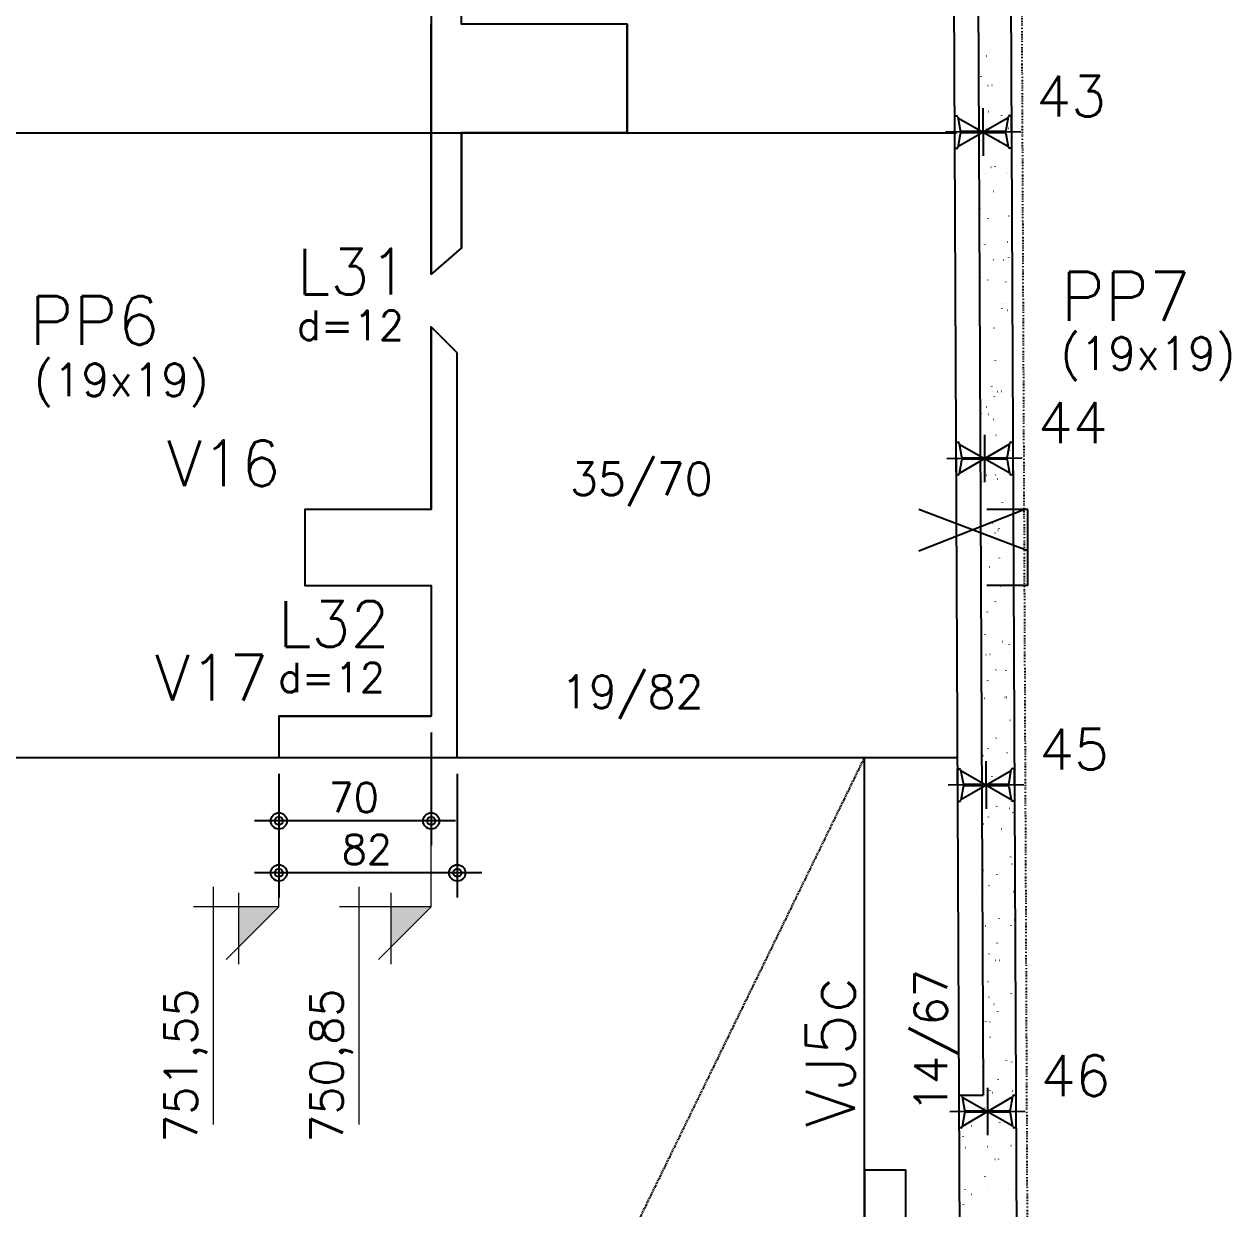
# Model space of a CAD drawing. Extents: x -40810 to 33675, y -2018 to 21213.
# Drawn here: x 17985 to 18539, y 1338 to 1883 of the extents above; entities that cross this region are included whole.
import ezdxf

# ---------------------------------------------------------------- set-up
doc = ezdxf.new("R2010")
doc.units = 0
doc.linetypes.add('ESTILO_TQS_0003', pattern=[1.5, 0.5, -0.4, 0.1, -0.5])
doc.linetypes.add('TRAZO_HUECO', pattern=[0.75, 0.5, -0.25])
doc.layers.get('0').update_dxf_attribs({"color": 1, "lineweight": 9})
for name, color, linetype in [('1', 5, 'Continuous'), ('10', 7, 'Continuous'), ('11', 22, 'Continuous'), ('12', 3, 'Continuous'), ('13', 7, 'Continuous'), ('18', 9, 'Continuous'), ('19', 5, 'Continuous'), ('20', 4, 'Continuous'), ('24', 5, 'ESTILO_TQS_0003'), ('241', 7, 'TRAZO_HUECO'), ('242', 3, 'Continuous'), ('26', 1, 'Continuous'), ('30', 15, 'Continuous'), ('4', 2, 'Continuous'), ('49', 20, 'Continuous'), ('51', 6, 'Continuous'), ('52', 21, 'Continuous'), ('6', 6, 'Continuous'), ('8', 5, 'Continuous'), ('9', 3, 'Continuous')]:
    doc.layers.add(name, color=color, linetype=linetype)
doc.styles.get("Standard").update_dxf_attribs({"font": 'romans.shx', "width": 0.8})

# ---------------------------------------------------------------- blocks, each defined once
blk = doc.blocks.new('_H9EFD498501-003')
for p, q in [((3958.489513, 1852.181449), (3958.489513, 1852.181449)), ((3958.489513, 1852.181449), (3958.489513, 1852.181449)), ((3958.489513, 1852.181449), (3958.489513, 1852.181449)), ((3965.968188, 1852.147654), (3965.977978, 1852.222012)), ((3970.295702, 1853.492688), (3970.341359, 1853.552189)), ((3964.040678, 1845.340982), (3964.086335, 1845.400483)), ((3977.128713, 1846.880855), (3977.138502, 1846.955213)), ((3960.296796, 1840.461859), (3960.342453, 1840.52136)), ((3964.3774, 1840.06442), (3964.38719, 1840.138778)), ((3970.575372, 1841.970262), (3970.648594, 1841.986495)), ((3958.54744, 1839.303733), (3958.54744, 1839.303733)), ((3958.54744, 1839.303733), (3958.54744, 1839.303733)), ((3958.552456, 1838.188592), (3958.552456, 1838.188592)), ((3958.552456, 1838.188592), (3958.552456, 1838.188592)), ((3958.552456, 1838.188592), (3958.552456, 1838.188592)), ((3958.565721, 1835.239633), (3958.565721, 1835.239633)), ((3958.565721, 1835.239633), (3958.565721, 1835.239633)), ((3961.453015, 1835.365695), (3961.527943, 1835.368967)), ((3971.568378, 1835.807342), (3971.643307, 1835.810613)), ((3973.441593, 1835.889128), (3973.516522, 1835.892399)), ((3975.464504, 1834.239933), (3975.474293, 1834.314291)), ((3982.28317, 1836.27516), (3982.358099, 1836.278431)), ((3982.866836, 1838.250019), (3982.912494, 1838.309521)), ((3971.29737, 1829.239767), (3971.370592, 1829.256)), ((3974.95848, 1830.051416), (3975.031702, 1830.067649)), ((3976.611813, 1830.098314), (3976.65747, 1830.157815)), ((3958.605367, 1826.426018), (3958.605367, 1826.426018)), ((3958.605367, 1826.426018), (3958.605367, 1826.426018)), ((3958.605367, 1826.426018), (3958.605367, 1826.426018)), ((3962.713191, 1827.423498), (3962.722981, 1827.497856)), ((3972.86793, 1825.219191), (3972.913587, 1825.278692)), ((3970.470932, 1822.095362), (3970.516589, 1822.154863)), ((3973.976505, 1822.937461), (3973.986295, 1823.01182)), ((3958.656137, 1815.139446), (3958.656137, 1815.139446)), ((3958.656137, 1815.139446), (3958.656137, 1815.139446)), ((3958.656137, 1815.139446), (3958.656137, 1815.139446)), ((3958.663295, 1813.548302), (3958.663295, 1813.548302)), ((3958.663295, 1813.548302), (3958.663295, 1813.548302)), ((3960.280562, 1815.21037), (3960.35549, 1815.213642)), ((3961.225193, 1816.121026), (3961.234982, 1816.195385)), ((3962.153777, 1815.292157), (3962.228706, 1815.295428)), ((3964.215908, 1813.943656), (3964.261565, 1814.003158)), ((3970.995354, 1815.678188), (3971.070283, 1815.68146)), ((3971.653256, 1816.428107), (3971.726478, 1816.44434)), ((3981.110717, 1816.119835), (3981.185646, 1816.123106)), ((3982.983933, 1816.201621), (3983.058861, 1816.204892)), ((3960.472025, 1809.064533), (3960.517682, 1809.124035)), ((3972.385717, 1810.854227), (3972.395507, 1810.928586))]:
    blk.add_line(p, q)
blk = doc.blocks.new('_H9EFD498501-004')
for p, q in [((3967.277392, 2343.970867), (3967.277392, 2343.970867)), ((3967.277392, 2343.970867), (3967.277392, 2343.970867)), ((3967.277392, 2343.970867), (3967.277392, 2343.970867)), ((3971.76577, 2346.381658), (3971.77556, 2346.456016)), ((3972.8564, 2338.466945), (3972.931329, 2338.470216)), ((3980.063159, 2340.607229), (3980.108816, 2340.666731)), ((3967.303241, 2338.224489), (3967.303241, 2338.224489)), ((3967.303241, 2338.224489), (3967.303241, 2338.224489)), ((3970.101561, 2333.740736), (3970.111351, 2333.815094)), ((3967.335319, 2331.093151), (3967.376012, 2331.102173)), ((3970.064253, 2327.576401), (3970.10991, 2327.635902)), ((3970.9639, 2331.897588), (3971.037122, 2331.913821)), ((3973.808135, 2332.455524), (3973.853792, 2332.515025)), ((3981.364875, 2329.2547), (3981.374665, 2329.329058)), ((3967.36695, 2324.061208), (3967.36695, 2324.061208)), ((3967.36695, 2324.061208), (3967.36695, 2324.061208)), ((3967.667254, 2324.452572), (3967.712911, 2324.512074)), ((3968.613563, 2322.438265), (3968.623352, 2322.512623)), ((3967.393246, 2318.215436), (3967.393246, 2318.215436)), ((3967.393246, 2318.215436), (3967.393246, 2318.215436)), ((3967.393656, 2318.124302), (3967.393656, 2318.124302)), ((3967.393656, 2318.124302), (3967.393656, 2318.124302)), ((3967.393656, 2318.124302), (3967.393656, 2318.124302)), ((3967.658677, 2318.27428), (3967.731899, 2318.290513)), ((3971.683947, 2318.31162), (3971.758876, 2318.314891)), ((3973.557162, 2318.393406), (3973.632091, 2318.396678)), ((3979.774087, 2317.171466), (3979.783877, 2317.245824)), ((3967.415196, 2313.335767), (3967.415196, 2313.335767)), ((3967.415196, 2313.335767), (3967.415196, 2313.335767)), ((3967.415196, 2313.335767), (3967.415196, 2313.335767)), ((3967.451173, 2305.33772), (3967.451173, 2305.33772)), ((3967.451173, 2305.33772), (3967.451173, 2305.33772)), ((3967.451173, 2305.33772), (3967.451173, 2305.33772)), ((3968.380674, 2305.543786), (3968.453896, 2305.560019)), ((3972.041784, 2306.355434), (3972.115006, 2306.371667)), ((3980.238389, 2309.209904), (3980.284046, 2309.269405)), ((3973.983365, 2301.058198), (3974.029022, 2301.1177)), ((3978.109878, 2304.530544), (3978.119668, 2304.604902)), ((3967.484071, 2298.024115), (3967.484071, 2298.024115)), ((3967.484071, 2298.024115), (3967.484071, 2298.024115)), ((3970.239482, 2296.179075), (3970.285139, 2296.238577)), ((3971.110923, 2298.182466), (3971.185852, 2298.185738)), ((3981.226286, 2298.624113), (3981.301215, 2298.627384)), ((3967.508381, 2292.619835), (3967.508381, 2292.619835)), ((3967.508381, 2292.619835), (3967.508381, 2292.619835)), ((3967.5091, 2292.460005), (3967.5091, 2292.460005)), ((3967.5091, 2292.460005), (3967.5091, 2292.460005)), ((3967.842484, 2293.055246), (3967.888141, 2293.114748)), ((3968.736561, 2292.732126), (3968.809783, 2292.748359)), ((3976.62188, 2293.228072), (3976.631669, 2293.302431)), ((3967.567027, 2279.582289), (3967.567027, 2279.582289)), ((3967.567027, 2279.582289), (3967.567027, 2279.582289)), ((3967.567027, 2279.582289), (3967.567027, 2279.582289)), ((3967.574487, 2277.923928), (3967.574487, 2277.923928)), ((3967.574487, 2277.923928), (3967.574487, 2277.923928)), ((3967.574487, 2277.923928), (3967.574487, 2277.923928)), ((3969.458558, 2280.001631), (3969.531781, 2280.017864)), ((3969.93847, 2278.027141), (3970.013399, 2278.030413)), ((3971.811685, 2278.108928), (3971.886614, 2278.112199)), ((3973.119668, 2280.81328), (3973.192891, 2280.829513)), ((3975.031092, 2281.144838), (3975.040881, 2281.219196)), ((3980.413619, 2277.812578), (3980.459276, 2277.87208)), ((3980.653262, 2278.494959), (3980.728191, 2278.498231)), ((3967.624954, 2266.704574), (3967.624954, 2266.704574)), ((3967.624954, 2266.704574), (3967.624954, 2266.704574)), ((3969.814445, 2267.189972), (3969.887667, 2267.206205)), ((3973.366883, 2268.503916), (3973.376672, 2268.578274)), ((3974.158595, 2269.660873), (3974.204252, 2269.720374)), ((3967.649812, 2261.178462), (3967.649812, 2261.178462)), ((3967.649812, 2261.178462), (3967.649812, 2261.178462)), ((3968.017714, 2261.657921), (3968.063371, 2261.717422)), ((3970.414712, 2264.78175), (3970.460369, 2264.841251)), ((3967.664902, 2257.823741), (3967.664902, 2257.823741)), ((3967.664902, 2257.823741), (3967.664902, 2257.823741)), ((3969.365446, 2257.897988), (3969.440375, 2257.901259)), ((3971.878884, 2257.201445), (3971.888674, 2257.275803)), ((3974.197553, 2255.271126), (3974.270775, 2255.287359)), ((3979.480809, 2258.339634), (3979.555738, 2258.342906)), ((3981.354025, 2258.421421), (3981.428953, 2258.424692)), ((3967.682881, 2253.826858), (3967.682881, 2253.826858)), ((3967.682881, 2253.826858), (3967.682881, 2253.826858)), ((3967.682881, 2253.826858), (3967.682881, 2253.826858)), ((3970.536443, 2254.459477), (3970.609665, 2254.47571)), ((3970.288096, 2245.11821), (3970.297886, 2245.192569)), ((3980.588849, 2246.415253), (3980.634506, 2246.474754)), ((3967.740808, 2240.949142), (3967.740808, 2240.949142)), ((3967.740808, 2240.949142), (3967.740808, 2240.949142)), ((3970.892329, 2241.647818), (3970.965551, 2241.664051)), ((3981.3752, 2239.293724), (3981.384989, 2239.368082)), ((3967.755318, 2237.723554), (3967.755318, 2237.723554)), ((3967.755318, 2237.723554), (3967.755318, 2237.723554)), ((3967.755318, 2237.723554), (3967.755318, 2237.723554)), ((3968.192993, 2237.742663), (3968.267922, 2237.745934)), ((3970.066208, 2237.824449), (3970.141137, 2237.827721)), ((3970.589942, 2233.384424), (3970.635599, 2233.443925)), ((3974.333825, 2238.263547), (3974.379482, 2238.323048)), ((3978.907785, 2238.210481), (3978.982714, 2238.213752)), ((3967.791243, 2229.737088), (3967.791243, 2229.737088)), ((3967.791243, 2229.737088), (3967.791243, 2229.737088)), ((3967.798735, 2228.071427), (3967.798735, 2228.071427)), ((3967.798735, 2228.071427), (3967.798735, 2228.071427)), ((3967.798735, 2228.071427), (3967.798735, 2228.071427)), ((3968.192944, 2230.260595), (3968.238601, 2230.320097)), ((3968.623887, 2232.477288), (3968.633677, 2232.551647)), ((3971.614327, 2228.917323), (3971.687549, 2228.933556)), ((3975.275437, 2229.728972), (3975.348659, 2229.745205)), ((3979.887201, 2227.991252), (3979.896991, 2228.065611)), ((3967.806834, 2226.27115), (3967.806834, 2226.27115)), ((3967.845733, 2217.623366), (3967.845733, 2217.623366)), ((3967.845733, 2217.623366), (3967.845733, 2217.623366)), ((3967.845733, 2217.623366), (3967.845733, 2217.623366)), ((3977.735332, 2218.055156), (3977.810261, 2218.058427)), ((3979.608548, 2218.136942), (3979.683476, 2218.140213)), ((3967.856663, 2215.193711), (3967.856663, 2215.193711)), ((3967.856663, 2215.193711), (3967.856663, 2215.193711)), ((3971.970213, 2216.105664), (3972.043436, 2216.121896)), ((3978.296413, 2215.908018), (3978.306203, 2215.982376)), ((3980.764078, 2215.017927), (3980.809735, 2215.077428)), ((3974.509055, 2206.866221), (3974.554712, 2206.925723)), ((3967.91459, 2202.315996), (3967.91459, 2202.315996)), ((3967.91459, 2202.315996), (3967.91459, 2202.315996)), ((3967.91459, 2202.315996), (3967.91459, 2202.315996)), ((3970.765172, 2201.987098), (3970.810829, 2202.0466)), ((3972.692211, 2203.375169), (3972.765433, 2203.391402)), ((3976.353321, 2204.186817), (3976.426543, 2204.20305)), ((3976.632204, 2203.267096), (3976.641994, 2203.341454)), ((3967.932674, 2198.295715), (3967.932674, 2198.295715)), ((3967.932674, 2198.295715), (3967.932674, 2198.295715)), ((3967.936149, 2197.523179), (3967.936149, 2197.523179)), ((3968.320731, 2197.539971), (3968.39566, 2197.543242)), ((3968.368174, 2198.86327), (3968.413831, 2198.922771)), ((3977.162308, 2197.926002), (3977.237237, 2197.929274)), ((3967.972517, 2189.43828), (3967.972517, 2189.43828)), ((3967.972517, 2189.43828), (3967.972517, 2189.43828)), ((3973.048097, 2190.563509), (3973.12132, 2190.579742)), ((3975.144206, 2191.964625), (3975.153995, 2192.038983)), ((3980.939308, 2183.620601), (3980.984965, 2183.680103)), ((3973.553418, 2179.88139), (3973.563207, 2179.955749)), ((3973.770095, 2177.833015), (3973.843317, 2177.849248)), ((3975.989855, 2177.770677), (3976.064784, 2177.773949)), ((3977.431205, 2178.644663), (3977.504427, 2178.660896)), ((3977.863071, 2177.852463), (3977.937999, 2177.855735)), ((3968.026564, 2177.422992), (3968.026564, 2177.422992)), ((3968.026564, 2177.422992), (3968.026564, 2177.422992)), ((3968.026564, 2177.422992), (3968.026564, 2177.422992)), ((3968.030444, 2176.560565), (3968.030444, 2176.560565)), ((3968.030444, 2176.560565), (3968.030444, 2176.560565)), ((3968.030444, 2176.560565), (3968.030444, 2176.560565)), ((3974.684285, 2175.468896), (3974.729942, 2175.528397)), ((3968.074105, 2166.854342), (3968.074105, 2166.854342)), ((3968.074105, 2166.854342), (3968.074105, 2166.854342)), ((3968.543404, 2167.465944), (3968.589061, 2167.525445)), ((3970.940402, 2170.589773), (3970.986059, 2170.649274)), ((3971.889209, 2167.240468), (3971.898998, 2167.314827)), ((3968.088371, 2163.682849), (3968.088371, 2163.682849)), ((3968.088371, 2163.682849), (3968.088371, 2163.682849)), ((3974.125982, 2165.021355), (3974.199204, 2165.037588)), ((3968.11698, 2157.322805), (3968.11698, 2157.322805)), ((3968.11698, 2157.322805), (3968.11698, 2157.322805)), ((3970.40121, 2155.937997), (3970.411, 2156.012355)), ((3975.416831, 2157.641524), (3975.49176, 2157.644795)), ((3968.146298, 2150.805133), (3968.146298, 2150.805133)), ((3968.146298, 2150.805133), (3968.146298, 2150.805133)), ((3968.146298, 2150.805133), (3968.146298, 2150.805133)), ((3974.847979, 2152.29086), (3974.921201, 2152.307093)), ((3978.509089, 2153.102509), (3978.582311, 2153.118742)), ((3981.114538, 2152.223276), (3981.160195, 2152.282777)), ((3981.561735, 2150.671198), (3981.571524, 2150.745556)), ((3968.198471, 2139.206533), (3968.198471, 2139.206533)), ((3968.198471, 2139.206533), (3968.198471, 2139.206533)), ((3968.810422, 2143.854763), (3968.820212, 2143.929121)), ((3971.115632, 2139.192447), (3971.161289, 2139.251949)), ((3974.859514, 2144.07157), (3974.905171, 2144.131072)), ((3975.203866, 2139.479201), (3975.277088, 2139.495434)), ((3968.204225, 2137.927418), (3968.204225, 2137.927418)), ((3968.204225, 2137.927418), (3968.204225, 2137.927418)), ((3968.207395, 2137.222618), (3968.207395, 2137.222618)), ((3968.207395, 2137.222618), (3968.207395, 2137.222618)), ((3968.207395, 2137.222618), (3968.207395, 2137.222618)), ((3968.215536, 2135.412968), (3968.215536, 2135.412968)), ((3968.215536, 2135.412968), (3968.215536, 2135.412968)), ((3968.718633, 2136.068618), (3968.764291, 2136.12812)), ((3974.244378, 2137.486199), (3974.319307, 2137.48947)), ((3976.117594, 2137.567985), (3976.192522, 2137.571256)), ((3979.897526, 2138.030276), (3979.907315, 2138.104634)), ((3968.262152, 2125.049702), (3968.262152, 2125.049702)), ((3968.262152, 2125.049702), (3968.262152, 2125.049702)), ((3968.262152, 2125.049702), (3968.262152, 2125.049702)), ((3975.925863, 2126.748706), (3975.999086, 2126.764939)), ((3978.409527, 2126.727805), (3978.419317, 2126.802163)), ((3979.586973, 2127.560355), (3979.660196, 2127.576588)), ((3968.297811, 2117.122431), (3968.297811, 2117.122431)), ((3968.297811, 2117.122431), (3968.297811, 2117.122431)), ((3973.671354, 2117.357045), (3973.746283, 2117.360317)), ((3981.289768, 2120.82595), (3981.335425, 2120.885452)), ((3968.320079, 2112.171987), (3968.320079, 2112.171987)), ((3968.320079, 2112.171987), (3968.320079, 2112.171987)), ((3975.034744, 2112.674244), (3975.080401, 2112.733746)), ((3976.28175, 2113.937047), (3976.354972, 2113.95328)), ((3976.818739, 2114.64457), (3976.828529, 2114.718929)), ((3971.290861, 2107.795121), (3971.336519, 2107.854623)), ((3968.356966, 2103.971595), (3968.356966, 2103.971595)), ((3968.356966, 2103.971595), (3968.356966, 2103.971595)), ((3968.893863, 2104.671293), (3968.93952, 2104.730794)), ((3975.15453, 2102.003648), (3975.16432, 2102.078007)), ((3977.003748, 2101.206552), (3977.07697, 2101.222785)), ((3980.664858, 2102.018201), (3980.73808, 2102.034434)), ((3968.378006, 2099.294271), (3968.378006, 2099.294271)), ((3968.378006, 2099.294271), (3968.378006, 2099.294271)), ((3968.378006, 2099.294271), (3968.378006, 2099.294271)), ((3968.388226, 2097.022244), (3968.388226, 2097.022244)), ((3968.388226, 2097.022244), (3968.388226, 2097.022244)), ((3968.388226, 2097.022244), (3968.388226, 2097.022244)), ((3972.498901, 2097.20172), (3972.57383, 2097.204991)), ((3974.372116, 2097.283506), (3974.447045, 2097.286778)), ((3983.213693, 2097.669538), (3983.288622, 2097.672809)), ((3973.666532, 2090.701177), (3973.676321, 2090.775535)), ((3981.464998, 2089.428624), (3981.510655, 2089.488126)), ((3968.435933, 2086.416556), (3968.435933, 2086.416556)), ((3968.435933, 2086.416556), (3968.435933, 2086.416556)), ((3977.359634, 2088.394892), (3977.432856, 2088.411125)), ((3972.075744, 2078.617943), (3972.085533, 2078.692301)), ((3975.209974, 2081.276919), (3975.255631, 2081.33642)), ((3968.478642, 2076.922057), (3968.478642, 2076.922057)), ((3968.478642, 2076.922057), (3968.478642, 2076.922057)), ((3968.49386, 2073.53884), (3968.49386, 2073.53884)), ((3968.49386, 2073.53884), (3968.49386, 2073.53884)), ((3968.49386, 2073.53884), (3968.49386, 2073.53884)), ((3968.498397, 2072.530222), (3968.498397, 2072.530222)), ((3968.498397, 2072.530222), (3968.498397, 2072.530222)), ((3969.069093, 2073.273967), (3969.11475, 2073.333468)), ((3971.466091, 2076.397796), (3971.511748, 2076.457297)), ((3971.925877, 2077.072567), (3972.000806, 2077.075838)), ((3978.081632, 2075.664398), (3978.154854, 2075.680631)), ((3981.742742, 2076.476046), (3981.815964, 2076.492279)), ((3982.04124, 2077.514213), (3982.116169, 2077.517484)), ((3983.162847, 2072.793456), (3983.172637, 2072.867814)), ((3970.411535, 2065.977021), (3970.421324, 2066.051379)), ((3978.437518, 2062.852738), (3978.51074, 2062.868971)), ((3981.674849, 2061.490984), (3981.684638, 2061.565343)), ((3968.551787, 2060.661124), (3968.551787, 2060.661124)), ((3968.551787, 2060.661124), (3968.551787, 2060.661124)), ((3968.569057, 2056.82187), (3968.569057, 2056.82187)), ((3968.569057, 2056.82187), (3968.569057, 2056.82187)), ((3968.569057, 2056.82187), (3968.569057, 2056.82187)), ((3970.753424, 2056.917242), (3970.828353, 2056.920513)), ((3972.626639, 2056.999028), (3972.701568, 2057.002299)), ((3981.468216, 2057.385059), (3981.543145, 2057.388331)), ((3981.640228, 2058.031299), (3981.685885, 2058.0908)), ((3968.590109, 2052.141916), (3968.590109, 2052.141916)), ((3968.590109, 2052.141916), (3968.590109, 2052.141916)), ((3968.590109, 2052.141916), (3968.590109, 2052.141916)), ((3968.923536, 2054.674549), (3968.933326, 2054.748908)), ((3982.820626, 2050.933892), (3982.893848, 2050.950125)), ((3968.609714, 2047.783409), (3968.609714, 2047.783409)), ((3968.609714, 2047.783409), (3968.609714, 2047.783409)), ((3968.609714, 2047.783409), (3968.609714, 2047.783409)), ((3971.641321, 2045.00047), (3971.686978, 2045.059972)), ((3975.385204, 2049.879593), (3975.430861, 2049.939095)), ((3979.159516, 2050.122244), (3979.232738, 2050.138477)), ((3980.084061, 2049.40775), (3980.09385, 2049.482109)), ((3968.639828, 2041.088848), (3968.639828, 2041.088848)), ((3968.639828, 2041.088848), (3968.639828, 2041.088848)), ((3969.244323, 2041.876641), (3969.28998, 2041.936143)), ((3968.659473, 2036.721683), (3968.659473, 2036.721683)), ((3968.659473, 2036.721683), (3968.659473, 2036.721683)), ((3968.667641, 2034.905693), (3968.667641, 2034.905693)), ((3968.667641, 2034.905693), (3968.667641, 2034.905693)), ((3970.1804, 2036.788088), (3970.255329, 2036.79136)), ((3978.419852, 2036.766828), (3978.429641, 2036.841187)), ((3979.515402, 2037.310584), (3979.588625, 2037.326817)), ((3980.295763, 2037.229734), (3980.370692, 2037.233006)), ((3982.168979, 2037.311521), (3982.243907, 2037.314792)), ((3976.931853, 2025.464357), (3976.941643, 2025.538715)), ((3980.2374, 2024.580089), (3980.310622, 2024.596322)), ((3981.815457, 2026.633973), (3981.861114, 2026.693475)), ((3968.725568, 2022.027978), (3968.725568, 2022.027978)), ((3968.725568, 2022.027978), (3968.725568, 2022.027978)), ((3968.725568, 2022.027978), (3968.725568, 2022.027978)), ((3975.560434, 2018.482268), (3975.606091, 2018.541769)), ((3979.722739, 2017.100581), (3979.797668, 2017.103852)), ((3968.749888, 2016.621496), (3968.749888, 2016.621496)), ((3968.749888, 2016.621496), (3968.749888, 2016.621496)), ((3968.749888, 2016.621496), (3968.749888, 2016.621496)), ((3969.007947, 2016.632763), (3969.082876, 2016.636034)), ((3970.881162, 2016.714549), (3970.956091, 2016.717821)), ((3971.816551, 2013.603144), (3971.862208, 2013.662646)), ((3975.341065, 2013.381123), (3975.350855, 2013.455481)), ((3980.593287, 2011.76843), (3980.666509, 2011.784663)), ((3968.781259, 2009.647475), (3968.781259, 2009.647475)), ((3968.781259, 2009.647475), (3968.781259, 2009.647475)), ((3968.783495, 2009.150262), (3968.783495, 2009.150262)), ((3968.783495, 2009.150262), (3968.783495, 2009.150262)), ((3969.419553, 2010.479316), (3969.46521, 2010.538817)), ((3973.676856, 2000.740201), (3973.686646, 2000.814559)), ((3968.840304, 1996.521309), (3968.840304, 1996.521309)), ((3968.840304, 1996.521309), (3968.840304, 1996.521309)), ((3968.840304, 1996.521309), (3968.840304, 1996.521309)), ((3968.841423, 1996.272547), (3968.841423, 1996.272547)), ((3968.841423, 1996.272547), (3968.841423, 1996.272547)), ((3968.841423, 1996.272547), (3968.841423, 1996.272547)), ((3978.550286, 1996.945256), (3978.625215, 1996.948527)), ((3980.423502, 1997.027042), (3980.49843, 1997.030314)), ((3981.315284, 1999.037935), (3981.388506, 1999.054168)), ((3981.990687, 1995.236647), (3982.036344, 1995.296149)), ((3972.188858, 1989.437729), (3972.198647, 1989.512088)), ((3975.735664, 1987.084942), (3975.781321, 1987.144443)), ((3981.671171, 1986.226276), (3981.744393, 1986.242509)), ((3983.349382, 1984.17093), (3983.359172, 1984.245289)), ((3968.89935, 1983.394831), (3968.89935, 1983.394831)), ((3968.89935, 1983.394831), (3968.89935, 1983.394831)), ((3968.92269, 1978.206102), (3968.92269, 1978.206102)), ((3968.92269, 1978.206102), (3968.92269, 1978.206102)), ((3969.594783, 1979.08199), (3969.64044, 1979.141492)), ((3971.991781, 1982.205819), (3972.037438, 1982.26532)), ((3968.930719, 1976.421122), (3968.930719, 1976.421122)), ((3969.135685, 1976.430071), (3969.210614, 1976.433342)), ((3970.59807, 1977.354495), (3970.607859, 1977.428853)), ((3977.977262, 1976.816102), (3978.052191, 1976.819374)), ((3982.393168, 1973.495781), (3982.46639, 1973.512014)), ((3968.957277, 1970.517115), (3968.957277, 1970.517115)), ((3968.957277, 1970.517115), (3968.957277, 1970.517115)), ((3968.957277, 1970.517115), (3968.957277, 1970.517115)), ((3981.685173, 1971.530008), (3981.694963, 1971.604367)), ((3968.981746, 1965.077299), (3968.981746, 1965.077299)), ((3968.981746, 1965.077299), (3968.981746, 1965.077299)), ((3982.165917, 1963.839322), (3982.211574, 1963.898823)), ((3969.015204, 1957.6394), (3969.015204, 1957.6394)), ((3969.021135, 1956.320935), (3969.021135, 1956.320935)), ((3969.021135, 1956.320935), (3969.021135, 1956.320935)), ((3969.021135, 1956.320935), (3969.021135, 1956.320935)), ((3969.569059, 1957.762187), (3969.642281, 1957.77842)), ((3976.804809, 1956.660777), (3976.879738, 1956.664049)), ((3978.678025, 1956.742564), (3978.752953, 1956.745835)), ((3980.197175, 1960.227537), (3980.206964, 1960.301895)), ((3982.749055, 1960.684121), (3982.822277, 1960.700354)), ((3972.167011, 1950.808493), (3972.212668, 1950.867995)), ((3975.910893, 1955.687616), (3975.95655, 1955.747118)), ((3969.064121, 1946.764728), (3969.064121, 1946.764728)), ((3969.064121, 1946.764728), (3969.064121, 1946.764728)), ((3969.770012, 1947.684664), (3969.81567, 1947.744166)), ((3978.606387, 1948.144303), (3978.616176, 1948.218661)), ((3983.471052, 1947.953627), (3983.544275, 1947.96986)), ((3969.073131, 1944.761684), (3969.073131, 1944.761684)), ((3969.073131, 1944.761684), (3969.073131, 1944.761684)), ((3969.073131, 1944.761684), (3969.073131, 1944.761684)), ((3969.11155, 1936.220748), (3969.11155, 1936.220748)), ((3969.11155, 1936.220748), (3969.11155, 1936.220748)), ((3976.231785, 1936.531624), (3976.306714, 1936.534895)), ((3976.942178, 1935.503381), (3976.951967, 1935.577739)), ((3983.826939, 1935.141967), (3983.900161, 1935.1582)), ((3969.131058, 1931.883969), (3969.131058, 1931.883969)), ((3970.646943, 1932.220032), (3970.720165, 1932.236265)), ((3982.341147, 1932.441996), (3982.386804, 1932.501498)), ((3975.454179, 1924.200909), (3975.463969, 1924.275268)), ((3976.086123, 1924.290291), (3976.13178, 1924.349792)), ((3969.188985, 1919.006253), (3969.188985, 1919.006253)), ((3969.188985, 1919.006253), (3969.188985, 1919.006253)), ((3969.188985, 1919.006253), (3969.188985, 1919.006253)), ((3972.34224, 1919.411168), (3972.387898, 1919.470669)), ((3969.201965, 1916.120561), (3969.201965, 1916.120561)), ((3969.201965, 1916.120561), (3969.201965, 1916.120561)), ((3969.201965, 1916.120561), (3969.201965, 1916.120561)), ((3969.205551, 1915.323355), (3969.205551, 1915.323355)), ((3969.205551, 1915.323355), (3969.205551, 1915.323355)), ((3969.945242, 1916.287339), (3969.990899, 1916.34684)), ((3973.863391, 1912.117675), (3973.873181, 1912.192033)), ((3975.059332, 1916.376299), (3975.134261, 1916.37957)), ((3976.932548, 1916.458085), (3977.007476, 1916.461357)), ((3971.724827, 1906.677878), (3971.798049, 1906.694111)), ((3969.246912, 1906.128538), (3969.246912, 1906.128538)), ((3982.516377, 1901.044671), (3982.562034, 1901.104172)), ((3969.292381, 1896.020374), (3969.292381, 1896.020374)), ((3969.292381, 1896.020374), (3969.292381, 1896.020374)), ((3972.199182, 1899.476753), (3972.208972, 1899.551111)), ((3974.486308, 1896.247145), (3974.561237, 1896.250417)), ((3983.462496, 1894.990717), (3983.472286, 1895.065075)), ((3969.304839, 1893.250822), (3969.304839, 1893.250822)), ((3969.304839, 1893.250822), (3969.304839, 1893.250822)), ((3969.304839, 1893.250822), (3969.304839, 1893.250822)), ((3976.261353, 1892.892965), (3976.30701, 1892.952466)), ((3970.120472, 1884.890013), (3970.166129, 1884.949515)), ((3970.711184, 1888.174281), (3970.720973, 1888.24864)), ((3972.51747, 1888.013842), (3972.563127, 1888.073343)), ((3969.346982, 1883.881982), (3969.346982, 1883.881982)), ((3969.346982, 1883.881982), (3969.346982, 1883.881982)), ((3969.362766, 1880.373107), (3969.362766, 1880.373107)), ((3972.802711, 1881.135724), (3972.875933, 1881.151957)), ((3981.871708, 1882.907483), (3981.881498, 1882.981841)), ((3969.373384, 1878.012682), (3969.373384, 1878.012682)), ((3969.373384, 1878.012682), (3969.373384, 1878.012682)), ((3969.373384, 1878.012682), (3969.373384, 1878.012682)), ((3969.382796, 1875.920186), (3969.382796, 1875.920186)), ((3969.382796, 1875.920186), (3969.382796, 1875.920186)), ((3969.382796, 1875.920186), (3969.382796, 1875.920186)), ((3973.313855, 1876.09182), (3973.388784, 1876.095092)), ((3975.187071, 1876.173607), (3975.261999, 1876.176878)), ((3984.028647, 1876.559638), (3984.103576, 1876.56291)), ((3969.420693, 1867.495391), (3969.420693, 1867.495391)), ((3969.420693, 1867.495391), (3969.420693, 1867.495391)), ((3969.497488, 1867.512416), (3969.57071, 1867.528649)), ((3980.2075, 1870.266561), (3980.217289, 1870.340919)), ((3982.691607, 1869.647345), (3982.737264, 1869.706846)), ((3972.6927, 1856.616516), (3972.738357, 1856.676018)), ((3976.436583, 1861.495639), (3976.48224, 1861.555141)), ((3978.719501, 1858.964089), (3978.72929, 1859.038447)), ((3982.856194, 1856.404313), (3982.931123, 1856.407585)), ((3969.473212, 1855.819999), (3969.473212, 1855.819999)), ((3969.473212, 1855.819999), (3969.473212, 1855.819999)), ((3969.47862, 1854.617675), (3969.47862, 1854.617675)), ((3969.47862, 1854.617675), (3969.47862, 1854.617675)), ((3969.47862, 1854.617675), (3969.47862, 1854.617675)), ((3970.219485, 1854.781921), (3970.292708, 1854.798154)), ((3971.006245, 1854.418685), (3971.006245, 1854.418685)), ((3971.006245, 1854.418685), (3971.006245, 1854.418685)), ((3971.006245, 1854.418685), (3971.006245, 1854.418685)), ((3972.740831, 1855.962667), (3972.81576, 1855.965938)), ((3973.880595, 1855.59357), (3973.953818, 1855.609803)), ((3978.125303, 1854.450709), (3978.125303, 1854.450709)), ((3978.125303, 1854.450709), (3978.125303, 1854.450709)), ((3978.125303, 1854.450709), (3978.125303, 1854.450709))]:
    blk.add_line(p, q)

msp = doc.modelspace()

# ---------------------------------------------------------------- linework, layer by layer
for p, q in [((18101.789, 1477.186), (18101.789, 1535.691)), ((18171.789, 1477.186), (18171.789, 1535.691)), ((18071.756, 1377.116), (18071.756, 1486.287)), ((18138.756, 1377.116), (18138.756, 1486.287)), ((18083.46, 1450.836), (18083.46, 1483.559)), ((18153.46, 1450.836), (18153.46, 1483.559)), ((18101.789, 1477.186), (18062.582, 1477.186)), ((18077.563, 1452.96), (18101.789, 1477.186)), ((18171.789, 1477.186), (18129.582, 1477.186)), ((18147.563, 1452.96), (18171.789, 1477.186))]:
    msp.add_line(p, q)
at = {"layer": '1'}
for p, q in [((18414.407, 1390.554), (18409.009, 2590.529)), ((18445.927, 1659.691), (18427.186, 1659.691)), ((18445.927, 1624.691), (18445.927, 1659.691)), ((18445.927, 1624.691), (18427.186, 1624.691))]:
    msp.add_line(p, q, dxfattribs=at)
for points in [[(17817.927, 1832.691), (18413.192, 1832.691)], [(17817.927, 1545.691), (18413.709, 1545.691)], [(18370.927, 291.191), (18370.927, 1545.691)]]:
    msp.add_lwpolyline(points, dxfattribs=at)
at = {"layer": '18'}
for p, q in [((18171.789, 1832.691), (18171.789, 1882.691)), ((18261.789, 1882.691), (18261.789, 1832.691)), ((18171.789, 1767.691), (18171.789, 1832.691)), ((18171.789, 1832.691), (18171.789, 1832.691)), ((18261.789, 1832.691), (18185.789, 1832.691)), ((18185.789, 1832.691), (18185.789, 1779.691)), ((18171.789, 1659.691), (18171.789, 1743.657)), ((18183.789, 1659.691), (18183.789, 1731.657)), ((18171.789, 1659.691), (18113.789, 1659.691)), ((18113.789, 1659.691), (18113.789, 1624.691)), ((18183.789, 1545.691), (18183.789, 1659.691)), ((18113.789, 1624.691), (18171.789, 1624.691)), ((18171.789, 1624.691), (18171.789, 1564.691)), ((18101.789, 1564.691), (18101.789, 1545.691)), ((18101.789, 1564.691), (18171.789, 1564.691)), ((18101.789, 1545.691), (18183.789, 1545.691))]:
    msp.add_line(p, q, dxfattribs=at)
at = {"layer": '20'}
for points in [[(18083.46, 1458.857), (18101.789, 1477.186), (18083.46, 1477.186)], [(18083.46, 1458.857), (18083.46, 1477.186), (18083.46, 1458.857)], [(18153.46, 1458.857), (18171.789, 1477.186), (18153.46, 1477.186)], [(18153.46, 1458.857), (18153.46, 1477.186), (18153.46, 1458.857)]]:
    msp.add_solid(points, dxfattribs=at)
at = {"layer": '24'}
msp.add_line((18435.772, 3532.492), (18452.929, -281.649), dxfattribs=at)
at = {"layer": '241'}
msp.add_line((17817.927, 412.88), (18370.927, 1545.691), dxfattribs=at)
at = {"layer": '242'}
msp.add_line((18445.927, 1650.191), (18445.927, 1650.191), dxfattribs=at)
at = {"layer": '26', "color": 3, "linetype": 'Continuous'}
for p, q in [((18171.789, 1564.691), (18171.789, 1564.691)), ((18171.789, 1557.191), (18171.789, 1505.373)), ((18101.789, 1545.691), (18101.789, 1545.691)), ((18101.789, 1545.691), (18101.789, 1545.691)), ((18183.789, 1545.691), (18183.789, 1545.691)), ((18101.789, 1538.191), (18101.789, 1481.485)), ((18101.789, 1538.191), (18101.789, 1505.373)), ((18183.789, 1538.191), (18183.789, 1481.485)), ((18183.039, 1516.623), (18090.539, 1516.623)), ((18195.039, 1492.735), (18090.539, 1492.735))]:
    msp.add_line(p, q, dxfattribs=at)
for centre, radius in [((18101.789, 1516.623), 3.746), ((18101.789, 1516.623), 1.867), ((18171.789, 1516.623), 3.746), ((18171.789, 1516.623), 1.867), ((18101.789, 1492.735), 3.746), ((18183.789, 1492.735), 3.746), ((18101.789, 1492.735), 1.867), ((18183.789, 1492.735), 1.867)]:
    msp.add_circle(centre, radius, dxfattribs=at)
at = {"layer": '30'}
for points in [[(18171.789, 1767.691), (18185.789, 1779.691), (18185.789, 1832.691), (18261.789, 1832.691), (18261.789, 1882.691), (18185.789, 1882.691), (18185.789, 1945.691), (18171.789, 1957.691), (18171.789, 1882.691), (18171.789, 1882.691), (18171.789, 1832.691), (18171.789, 1832.691), (18171.789, 1767.691)], [(18183.789, 1731.657), (18171.789, 1743.657), (18171.789, 1659.691), (18113.789, 1659.691), (18113.789, 1624.691), (18171.789, 1624.691), (18171.789, 1564.691), (18101.789, 1564.691), (18101.789, 1545.691), (18183.789, 1545.691), (18183.789, 1731.657)]]:
    msp.add_lwpolyline(points, dxfattribs=at)
at = {"layer": '4'}
msp.add_lwpolyline([(18370.927, 1331.191), (18389.927, 1331.191), (18389.927, 1356.191), (18370.927, 1356.191), (18370.927, 1331.191)], dxfattribs=at)
at = {"layer": '49'}
for p, q in [((18413.425, 4054.255), (18425.407, 1390.603)), ((18428.425, 4054.255), (18447.907, -276.676)), ((18414.407, 1390.554), (18425.407, 1390.603)), ((18416.193, 993.554), (18414.407, 1390.554))]:
    msp.add_line(p, q, dxfattribs=at)
at = {"layer": '51'}
for p, q in [((18412.383, 1840.544), (18413.137, 1840.548)), ((18412.45, 1825.545), (18412.383, 1840.544)), ((18413.748, 1840.068), (18414.84, 1833.932)), ((18413.814, 1839.694), (18437.019, 1826.512)), ((18413.874, 1826.408), (18436.959, 1839.799)), ((18425.367, 1844.012), (18425.466, 1822.194)), ((18435.985, 1834.027), (18437.022, 1840.172)), ((18437.629, 1840.658), (18438.383, 1840.661)), ((18438.383, 1840.661), (18438.45, 1825.662)), ((18442.765, 1833.181), (18408.068, 1833.025)), ((18414.848, 1832.179), (18413.811, 1826.034)), ((18415.45, 1833.452), (18435.379, 1833.541)), ((18435.382, 1832.754), (18415.454, 1832.665)), ((18437.085, 1826.138), (18435.993, 1832.274)), ((18413.204, 1825.548), (18412.45, 1825.545)), ((18438.45, 1825.662), (18437.696, 1825.658)), ((18413.058, 1690.554), (18413.812, 1690.557)), ((18413.125, 1675.554), (18413.058, 1690.554)), ((18414.422, 1690.077), (18415.515, 1683.941)), ((18426.042, 1694.021), (18426.14, 1672.203)), ((18436.66, 1684.036), (18437.697, 1690.181)), ((18438.303, 1690.667), (18439.057, 1690.671)), ((18439.057, 1690.671), (18439.125, 1675.671)), ((18414.489, 1689.704), (18437.693, 1676.521)), ((18414.549, 1676.417), (18437.634, 1689.808)), ((18443.44, 1683.19), (18408.743, 1683.034)), ((18415.523, 1682.188), (18414.486, 1676.043)), ((18416.124, 1683.461), (18436.053, 1683.55)), ((18436.057, 1682.763), (18416.129, 1682.674)), ((18437.76, 1676.147), (18436.668, 1682.283)), ((18413.879, 1675.557), (18413.125, 1675.554)), ((18439.125, 1675.671), (18438.371, 1675.667)), ((18413.732, 1540.554), (18414.486, 1540.557)), ((18413.8, 1525.554), (18413.732, 1540.554)), ((18426.717, 1544.021), (18426.815, 1522.203)), ((18438.978, 1540.667), (18439.732, 1540.671)), ((18439.732, 1540.671), (18439.8, 1525.671)), ((18415.097, 1540.077), (18416.189, 1533.941)), ((18415.164, 1539.704), (18438.368, 1526.521)), ((18415.223, 1526.417), (18438.308, 1539.808)), ((18437.335, 1534.036), (18438.372, 1540.181)), ((18444.115, 1533.19), (18409.417, 1533.034)), ((18416.197, 1532.188), (18415.16, 1526.043)), ((18416.799, 1533.461), (18436.728, 1533.55)), ((18436.732, 1532.763), (18416.804, 1532.674)), ((18438.435, 1526.147), (18437.342, 1532.283)), ((18414.554, 1525.557), (18413.8, 1525.554)), ((18439.8, 1525.671), (18439.045, 1525.667)), ((18427.392, 1394.021), (18427.49, 1372.203)), ((18414.407, 1390.554), (18415.161, 1390.557)), ((18414.475, 1375.554), (18414.407, 1390.554)), ((18415.772, 1390.077), (18416.864, 1383.941)), ((18415.838, 1389.704), (18439.043, 1376.521)), ((18415.898, 1376.417), (18438.983, 1389.808)), ((18438.009, 1384.036), (18439.046, 1390.181)), ((18439.653, 1390.667), (18440.407, 1390.671)), ((18440.407, 1390.671), (18440.474, 1375.671)), ((18444.789, 1383.19), (18410.092, 1383.034)), ((18416.872, 1382.188), (18415.835, 1376.043)), ((18417.474, 1383.461), (18437.403, 1383.55)), ((18437.406, 1382.763), (18417.478, 1382.674)), ((18439.109, 1376.147), (18438.017, 1382.283)), ((18415.229, 1375.557), (18414.475, 1375.554)), ((18440.474, 1375.671), (18439.72, 1375.667))]:
    msp.add_line(p, q, dxfattribs=at)
for centre, start, end in [((18413.14, 1839.923), 13.3965, 90.25773), ((18437.631, 1840.033), 90.25773, 167.11895), ((18415.448, 1834.077), 193.39658, 270.36272), ((18415.457, 1832.04), 90.25773, 167.11895), ((18435.376, 1834.166), 270.25773, 347.11895), ((18435.385, 1832.129), 13.3965, 90.25773), ((18413.202, 1826.173), 270.25773, 347.11895), ((18437.693, 1826.283), 193.3965, 270.25773), ((18413.814, 1689.932), 13.3965, 90.25773), ((18438.306, 1690.042), 90.25773, 167.11895), ((18416.123, 1684.086), 193.39658, 270.36272), ((18416.132, 1682.049), 90.25773, 167.11895), ((18436.051, 1684.175), 270.25773, 347.11895), ((18436.06, 1682.138), 13.3965, 90.25773), ((18413.876, 1676.182), 270.25773, 347.11895), ((18438.368, 1676.292), 193.3965, 270.25773), ((18414.489, 1539.932), 13.3965, 90.25773), ((18438.981, 1540.042), 90.25773, 167.11895), ((18416.797, 1534.086), 193.39658, 270.36272), ((18416.807, 1532.049), 90.25773, 167.11895), ((18436.725, 1534.175), 270.25773, 347.11895), ((18436.735, 1532.138), 13.3965, 90.25773), ((18414.551, 1526.182), 270.25773, 347.11895), ((18439.043, 1526.292), 193.3965, 270.25773), ((18415.164, 1389.932), 13.3965, 90.25773), ((18439.656, 1390.042), 90.25773, 167.11895), ((18417.472, 1384.086), 193.39658, 270.36272), ((18417.481, 1382.049), 90.25773, 167.11895), ((18437.4, 1384.175), 270.25773, 347.11895), ((18437.409, 1382.138), 13.3965, 90.25773), ((18415.226, 1376.182), 270.25773, 347.11895), ((18439.717, 1376.292), 193.3965, 270.25773)]:
    msp.add_arc(centre, 0.625, start, end, dxfattribs=at)
at = {"layer": '6'}
for p, q in [((18445.927, 1640.691), (18395.927, 1659.691)), ((18395.927, 1640.691), (18444.197, 1659.691))]:
    msp.add_line(p, q, dxfattribs=at)

# ---------------------------------------------------------------- block references
at = {"layer": '19'}
for name, p in [('_H9EFD498501-004', (14455.927, -463.809)), ('_H9EFD498501-003', (14455.927, -468.809))]:
    msp.add_blockref(name, p, dxfattribs=at)

# ---------------------------------------------------------------- texts
at = {"layer": '1'}
for s, p in [('751,55', (18064.256, 1368.857)), ('750,85', (18131.256, 1368.857))]:
    msp.add_text(s, height=15, rotation=90, dxfattribs=at).set_placement(p)
at = {"layer": '10'}
for s, p in [('L31', (18110.1, 1758.437)), ('L32', (18101.401, 1596.626))]:
    msp.add_text(s, height=21, dxfattribs=at).set_placement(p)
at = {"layer": '11'}
for s, p in [('35/70', (18235.6, 1666.281)), ('19/82', (18231.383, 1568.482))]:
    msp.add_text(s, height=15, dxfattribs=at).set_placement(p)
at = {"layer": '12'}
for p in [(18461.044, 1723.867), (17989.2, 1711.735)]:
    msp.add_text('(19x19)', height=15, dxfattribs=at).set_placement(p)
msp.add_text('14/67', height=15, rotation=90, dxfattribs=at).set_placement((18408.926, 1382.828))
at = {"layer": '13'}
for p in [(18110.1, 1737.542), (18101.401, 1575.731)]:
    msp.add_text('d=12', height=13.5, dxfattribs=at).set_placement(p)
at = {"layer": '26', "color": 3, "linetype": 'Continuous'}
for s, p in [('70', (18124.639, 1520.673)), ('82', (18130.639, 1496.785))]:
    msp.add_text(s, height=13.5, dxfattribs=at).set_placement(p)
at = {"layer": '52'}
for s, p in [('43', (18449.802, 1840.199)), ('44', (18450.477, 1690.208)), ('45', (18451.151, 1540.208)), ('46', (18451.826, 1390.208))]:
    msp.add_text(s, height=18.75, dxfattribs=at).set_placement(p)
at = {"layer": '8'}
for s, p in [('V16', (18050.307, 1670.396)), ('V17', (18044.84, 1571.881))]:
    msp.add_text(s, height=21, dxfattribs=at).set_placement(p)
msp.add_text('VJ5c', height=22.5, rotation=90, dxfattribs=at).set_placement((18366.483, 1375.927))
at = {"layer": '9'}
for s, p in [('PP7', (18461.044, 1746.367)), ('PP6', (17987.159, 1735.256))]:
    msp.add_text(s, height=22.5, dxfattribs=at).set_placement(p)

doc.saveas('drawing.dxf')
